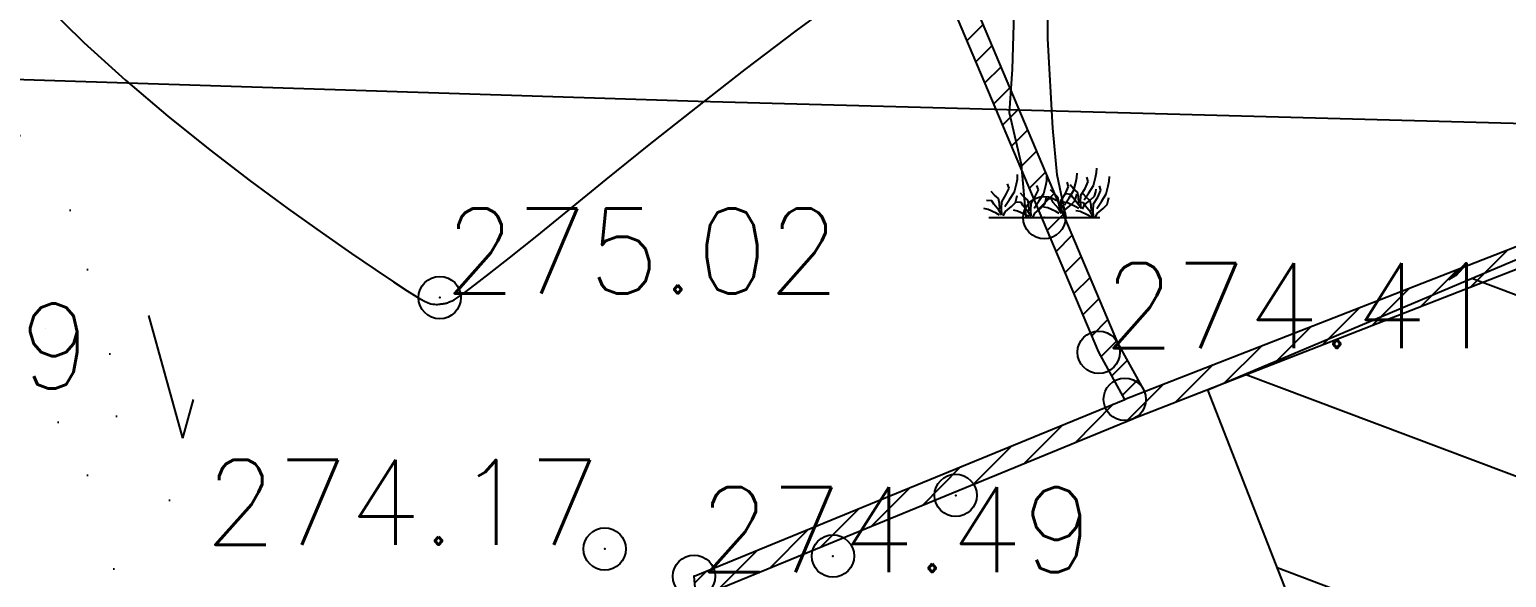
# Model space of a CAD drawing. Header units: millimetres. Extents: x 524954 to 526204, y 9523489 to 9524010.
# Drawn here: x 525639.45 to 525656.86, y 9523622.87 to 9523629.32 of the extents above; entities that cross this region are included whole.
import ezdxf
from ezdxf.enums import TextEntityAlignment as Align

# ---------------------------------------------------------------- set-up
doc = ezdxf.new("R2010")
doc.units = ezdxf.units.MM
doc.header["$PDMODE"] = 32
doc.header["$PDSIZE"] = 0.5
doc.linetypes.add('ACAD_ISO12W100', pattern=[21, 12, -3, 0, -3, 0, -3])
doc.linetypes.add('CACHE2', pattern=[4.7625, 3.175, -1.5875])
for name, color, linetype in [('Arbre', 34, 'ACAD_ISO12W100'), ('Bati', 6, 'Continuous'), ('Bati_H', 1, 'Continuous'), ('Cloture', 7, 'Continuous'), ('CN_05_00', 6, 'Continuous'), ('Murs', 1, 'Continuous'), ('PLUME_5', 6, 'Continuous'), ('TopoAlt', 3, 'Continuous'), ('TOPOJIS', 7, 'Continuous'), ('Végétation_Plantation', 70, 'Continuous')]:
    doc.layers.add(name, color=color, linetype=linetype)
doc.styles.add('Simplex 1.0', font='Simplex.shx', dxfattribs={"width": 0.99, "height": 1})
pattern_1 = [(45, (0, 0), (-0.1767766952966, 0.1767766952966), [])]

# ---------------------------------------------------------------- blocks, each defined once
blk = doc.blocks.new('TCPOINT M')
at = {"color": 0}
blk.add_point((0, 0), dxfattribs=at)
at = {"layer": 'TopoAlt', "style": 'Simplex 1.0', "width": 0.99}
blk.add_attdef('ALT', (0.15, 0.15), '', height=1, dxfattribs=at)
blk = doc.blocks.new('v088')
at = {"linetype": 'Continuous'}
for p, q in [((0.043, 2.109), (0.045, 2.625)), ((-0.373, 1.752), (-0.352, 2.542)), ((0.102, 1.053), (0.043, 2.109)), ((-0.412, 1.235), (-0.373, 1.752)), ((-0.268, 0.628), (-0.412, 1.235)), ((0.151, 0.506), (0.102, 1.053)), ((-0.213, 0), (-0.268, 0.628)), ((0.256, 0), (0.151, 0.506)), ((-0.654, 0), (0.654, 0))]:
    blk.add_line(p, q, dxfattribs=at)
at = {"color": 3, "linetype": 'Continuous'}
for p, q in [((0.385, 0.474), (0.387, 0.526)), ((0.603, 0.474), (0.615, 0.531)), ((0.615, 0.531), (0.618, 0.584)), ((-0.452, 0.267), (-0.416, 0.349)), ((-0.416, 0.349), (-0.433, 0.399)), ((-0.353, 0.303), (-0.329, 0.397)), ((-0.329, 0.397), (-0.317, 0.454)), ((-0.317, 0.454), (-0.315, 0.507)), ((-0.07, 0.329), (-0.087, 0.38)), ((-0.007, 0.284), (0.017, 0.377)), ((0.017, 0.377), (0.029, 0.435)), ((0.029, 0.435), (0.031, 0.488)), ((0.25, 0.286), (0.286, 0.368)), ((0.286, 0.368), (0.269, 0.418)), ((0.346, 0.341), (0.305, 0.385)), ((0.349, 0.322), (0.373, 0.416)), ((0.373, 0.416), (0.385, 0.474)), ((0.481, 0.344), (0.517, 0.426)), ((0.517, 0.426), (0.5, 0.476)), ((0.524, 0.291), (0.579, 0.38)), ((0.579, 0.38), (0.603, 0.474)), ((0.666, 0.325), (0.649, 0.375)), ((0.728, 0.279), (0.752, 0.373)), ((0.752, 0.373), (0.765, 0.43)), ((0.765, 0.43), (0.767, 0.483)), ((-0.618, 0.197), (-0.683, 0.202)), ((-0.587, 0.264), (-0.627, 0.308)), ((-0.596, 0.159), (-0.618, 0.197)), ((-0.541, 0.224), (-0.587, 0.264)), ((-0.529, 0.166), (-0.541, 0.224)), ((-0.505, 0.106), (-0.502, 0.188)), ((-0.502, 0.188), (-0.452, 0.267)), ((-0.464, 0.132), (-0.409, 0.214)), ((-0.409, 0.214), (-0.353, 0.303)), ((-0.387, 0.132), (-0.341, 0.178)), ((-0.341, 0.178), (-0.327, 0.226)), ((-0.272, 0.178), (-0.337, 0.183)), ((-0.327, 0.226), (-0.32, 0.26)), ((-0.24, 0.245), (-0.281, 0.288)), ((-0.25, 0.139), (-0.272, 0.178)), ((-0.195, 0.204), (-0.24, 0.245)), ((-0.183, 0.147), (-0.195, 0.204)), ((-0.156, 0.168), (-0.106, 0.248)), ((-0.118, 0.113), (-0.063, 0.195)), ((-0.106, 0.248), (-0.07, 0.329)), ((-0.063, 0.195), (-0.007, 0.284)), ((0.005, 0.159), (0.019, 0.207)), ((0.019, 0.207), (0.026, 0.24)), ((0.084, 0.216), (0.019, 0.221)), ((0.115, 0.284), (0.075, 0.327)), ((0.106, 0.178), (0.084, 0.216)), ((0.166, 0.106), (0.106, 0.178)), ((0.161, 0.243), (0.115, 0.284)), ((0.173, 0.185), (0.161, 0.243)), ((0.178, 0.118), (0.173, 0.185)), ((0.197, 0.125), (0.2, 0.207)), ((0.2, 0.207), (0.25, 0.286)), ((0.272, 0.173), (0.221, 0.183)), ((0.238, 0.151), (0.293, 0.233)), ((0.315, 0.274), (0.25, 0.279)), ((0.293, 0.233), (0.349, 0.322)), ((0.337, 0.236), (0.315, 0.274)), ((0.315, 0.151), (0.361, 0.197)), ((0.397, 0.163), (0.337, 0.236)), ((0.392, 0.301), (0.346, 0.341)), ((0.361, 0.197), (0.375, 0.245)), ((0.375, 0.245), (0.382, 0.279)), ((0.404, 0.243), (0.392, 0.301)), ((0.464, 0.173), (0.399, 0.178)), ((0.409, 0.175), (0.404, 0.243)), ((0.428, 0.183), (0.43, 0.264)), ((0.433, 0.113), (0.428, 0.183)), ((0.43, 0.264), (0.481, 0.344)), ((0.495, 0.24), (0.454, 0.284)), ((0.469, 0.209), (0.524, 0.291)), ((0.474, 0.149), (0.546, 0.209)), ((0.541, 0.2), (0.495, 0.24)), ((0.553, 0.142), (0.541, 0.2)), ((0.546, 0.209), (0.591, 0.255)), ((0.579, 0.163), (0.63, 0.243)), ((0.591, 0.255), (0.606, 0.303)), ((0.606, 0.303), (0.613, 0.337)), ((0.618, 0.108), (0.673, 0.19)), ((0.63, 0.243), (0.666, 0.325)), ((0.673, 0.19), (0.728, 0.279)), ((0.74, 0.154), (0.755, 0.202)), ((0.755, 0.202), (0.762, 0.236)), ((-0.661, 0.096), (-0.712, 0.106)), ((-0.567, 0.053), (-0.661, 0.096)), ((-0.536, 0.087), (-0.596, 0.159)), ((-0.527, 0.031), (-0.567, 0.053)), ((-0.5, 0.031), (-0.536, 0.087)), ((-0.524, 0.099), (-0.529, 0.166)), ((-0.5, 0.036), (-0.505, 0.106)), ((-0.483, 0.022), (-0.459, 0.072)), ((-0.459, 0.072), (-0.387, 0.132)), ((-0.315, 0.077), (-0.365, 0.087)), ((-0.221, 0.034), (-0.315, 0.077)), ((-0.19, 0.067), (-0.25, 0.139)), ((-0.18, 0.012), (-0.221, 0.034)), ((-0.154, 0.012), (-0.19, 0.067)), ((-0.178, 0.079), (-0.183, 0.147)), ((-0.159, 0.087), (-0.156, 0.168)), ((-0.154, 0.017), (-0.159, 0.087)), ((-0.137, 0.002), (-0.113, 0.053)), ((-0.113, 0.053), (-0.041, 0.113)), ((-0.041, 0.113), (0.005, 0.159)), ((0.041, 0.115), (-0.01, 0.125)), ((0.135, 0.072), (0.041, 0.115)), ((0.175, 0.05), (0.135, 0.072)), ((0.202, 0.05), (0.166, 0.106)), ((0.202, 0.055), (0.197, 0.125)), ((0.219, 0.041), (0.243, 0.091)), ((0.243, 0.091), (0.315, 0.151)), ((0.365, 0.13), (0.272, 0.173)), ((0.406, 0.108), (0.365, 0.13)), ((0.421, 0.072), (0.37, 0.082)), ((0.433, 0.108), (0.397, 0.163)), ((0.514, 0.029), (0.421, 0.072)), ((0.45, 0.099), (0.474, 0.149)), ((0.486, 0.135), (0.464, 0.173)), ((0.546, 0.063), (0.486, 0.135)), ((0.555, 0.007), (0.514, 0.029)), ((0.582, 0.007), (0.546, 0.063)), ((0.558, 0.075), (0.553, 0.142)), ((0.577, 0.082), (0.579, 0.163)), ((0.582, 0.012), (0.577, 0.082)), ((0.599, -0.002), (0.623, 0.048)), ((0.623, 0.048), (0.695, 0.108)), ((0.695, 0.108), (0.74, 0.154))]:
    blk.add_line(p, q, dxfattribs=at)

msp = doc.modelspace()

# ---------------------------------------------------------------- hatches: boundary and pattern name
at = {"layer": 'Bati_H'}
h = msp.add_hatch(dxfattribs=at)
h.set_pattern_fill('_U', color=256, scale=2, angle=-20.6727, style=0, pattern_type=0)
h.set_pattern_definition([(339.327251018, (0, 0), (0.70605977586, 1.87122408944), [])])
h.paths.add_polyline_path([(525661.659, 9523628.591), (525663.788, 9523623.881), (525655.202, 9523620.308), (525653.342, 9523625.079)])
at = {"layer": 'Murs'}
h = msp.add_hatch(dxfattribs=at)
h.set_pattern_fill('_U', color=256, scale=0.25, angle=45, style=0, pattern_type=0)
h.set_pattern_definition(pattern_1)
h.paths.add_polyline_path([(525652.361, 9523624.965), (525652.054, 9523625.52), (525647.738, 9523635.722), (525645.012, 9523644.874), (525668.584, 9523653.608), (525668.671, 9523653.373), (525645.319, 9523644.721), (525647.974, 9523635.807), (525652.279, 9523625.63), (525652.58, 9523625.086)])
h = msp.add_hatch(dxfattribs=at)
h.set_pattern_fill('_U', color=256, scale=0.25, angle=45, style=0, pattern_type=0)
h.set_pattern_definition(pattern_1)
h.paths.add_polyline_path([(525678.367, 9523635.601), (525672.959, 9523633.312), (525666.039, 9523630.485), (525661.659, 9523628.591), (525652.361, 9523624.965), (525652.452, 9523624.732), (525661.754, 9523628.359), (525666.136, 9523630.255), (525673.055, 9523633.081), (525678.465, 9523635.371)])
h = msp.add_hatch(dxfattribs=at)
h.set_pattern_fill('_U', color=256, scale=0.25, angle=45, style=0, pattern_type=0)
h.set_pattern_definition(pattern_1)
h.paths.add_polyline_path([(525647.972, 9523615.069), (525647.282, 9523622.879), (525652.361, 9523624.965), (525652.456, 9523624.734), (525647.547, 9523622.718), (525648.221, 9523615.091)])
at = {"layer": 'Végétation_Plantation', "linetype": 'CACHE2', "ltscale": 0.5}
h = msp.add_hatch(dxfattribs=at)
h.set_pattern_fill('BROUSS', color=256, scale=1.5, style=0)
h.set_pattern_definition([(74.475889, (0, 0), (-3.750000001, 13.500000005), [2.25, -11.761156275]), (74.475889, (3.75, 4.5), (-3.750000001, 13.500000005), [2.25, -11.761156275]), (74.475889, (7.5, 9), (-3.750000001, 13.500000005), [2.25, -11.761156275]), (105.524111, (0, 0), (-7.500000003, 4e-10), [1.5, -12.511156275]), (105.524111, (3.75, 4.5), (-7.500000003, 4e-10), [1.5, -12.511156275]), (105.524111, (7.5, 9), (-7.500000003, 4e-10), [1.5, -12.511156275]), (0, (0.453, 0.484), (3.75, 4.5), [0, -7.5]), (0, (1.468, 1.072), (3.75, 4.5), [0, -7.5]), (0, (1.1713, 1.8804), (3.75, 4.5), [0, -7.5]), (0, (2.327, 1.9907), (3.75, 4.5), [0, -7.5]), (0, (1.64, 3.7912), (3.75, 4.5), [0, -7.5]), (0, (0.3684, 2.1545), (3.75, 4.5), [0, -7.5]), (0, (0.281, 2.4684), (3.75, 4.5), [0, -7.5]), (0, (0.0314, 3.7912), (3.75, 4.5), [0, -7.5]), (0, (-0.7807, 0.2634), (3.75, 4.5), [0, -7.5]), (0, (-0.8588, 0.9984), (3.75, 4.5), [0, -7.5]), (0, (-1.468, 0.19), (3.75, 4.5), [0, -7.5]), (0, (-1.624, 1.2924), (3.75, 4.5), [0, -7.5]), (0, (-1.1242, 1.9905), (3.75, 4.5), [0, -7.5]), (0, (-1.3274, 2.6888), (3.75, 4.5), [0, -7.5]), (0, (-1.9207, 3.5707), (3.75, 4.5), [0, -7.5]), (0, (-0.406, 2.9085), (3.75, 4.5), [0, -7.5]), (0, (-2.53, 2.064), (3.75, 4.5), [0, -7.5]), (0, (-2.7485, 0.6675), (3.75, 4.5), [0, -7.5]), (0, (-1.1235, -0.4347), (3.75, 4.5), [0, -7.5]), (0, (-0.156, -0.7287), (3.75, 4.5), [0, -7.5]), (0, (-0.812, -1.537), (3.75, 4.5), [0, -7.5]), (0, (1.5774, -1.4635), (3.75, 4.5), [0, -7.5]), (0, (0.5466, -0.3245), (3.75, 4.5), [0, -7.5]), (0, (1.468, -0.104), (3.75, 4.5), [0, -7.5])])
h.paths.add_polyline_path([(525636.508, 9523601.78), (525621.22, 9523601.247), (525618.109, 9523604.442), (525615.887, 9523615.536), (525615.626, 9523622.251), (525613.687, 9523626.185), (525611.435, 9523631.764), (525611.435, 9523637.385), (525611.122, 9523643.467), (525610.49, 9523652.093), (525620.789, 9523652.593), (525624.689, 9523647.401), (525628.189, 9523644.006), (525633.391, 9523640.304), (525636.388, 9523634.459), (525641.002, 9523626.13), (525644.153, 9523616.455), (525639.235, 9523614.496), (525637.62, 9523612.383), (525636.728, 9523605.652)])

# ---------------------------------------------------------------- linework, layer by layer
at = {"layer": 'Bati', "flags": 128}
msp.add_lwpolyline([(525661.659, 9523628.591), (525663.788, 9523623.881), (525655.202, 9523620.308), (525653.342, 9523625.079), (525653.342, 9523625.079)], close=True, dxfattribs=at)
at = {"layer": 'Cloture', "flags": 128}
for points in [[(525652.361, 9523624.965), (525652.054, 9523625.52), (525647.738, 9523635.722), (525645.012, 9523644.874), (525668.584, 9523653.608)], [(525652.58, 9523625.086), (525652.279, 9523625.63), (525647.974, 9523635.807), (525645.319, 9523644.721), (525668.671, 9523653.373)], [(525678.367, 9523635.601), (525672.959, 9523633.312), (525666.039, 9523630.485), (525661.659, 9523628.591), (525652.361, 9523624.965)], [(525678.465, 9523635.371), (525673.055, 9523633.081), (525666.136, 9523630.255), (525661.754, 9523628.359), (525652.452, 9523624.732)], [(525678.465, 9523635.371), (525673.055, 9523633.081), (525666.136, 9523630.255), (525661.754, 9523628.359), (525652.452, 9523624.732)], [(525661.659, 9523628.591), (525663.788, 9523623.881), (525655.202, 9523620.308), (525653.342, 9523625.079)], [(525647.972, 9523615.069), (525647.282, 9523622.879), (525652.361, 9523624.965)], [(525648.221, 9523615.091), (525647.547, 9523622.718), (525652.456, 9523624.734)], [(525648.221, 9523615.091), (525647.547, 9523622.718), (525652.456, 9523624.734)]]:
    msp.add_lwpolyline(points, dxfattribs=at)
at = {"layer": 'CN_05_00', "elevation": 275, "flags": 128}
msp.add_lwpolyline([(525639.621, 9523629.63), (525640.087, 9523629.17), (525640.577, 9523628.726), (525641.077, 9523628.303), (525641.572, 9523627.906), (525642.05, 9523627.541), (525642.497, 9523627.212), (525642.9, 9523626.925), (525643.245, 9523626.684), (525643.522, 9523626.494), (525643.738, 9523626.35), (525643.899, 9523626.245), (525644.015, 9523626.173), (525644.095, 9523626.128), (525644.147, 9523626.102), (525644.18, 9523626.091), (525644.203, 9523626.088), (525644.222, 9523626.086), (525644.24, 9523626.085), (525644.257, 9523626.085), (525644.272, 9523626.086), (525644.286, 9523626.087), (525644.298, 9523626.089), (525644.31, 9523626.09), (525644.32, 9523626.092), (525644.33, 9523626.093), (525644.338, 9523626.095), (525644.346, 9523626.096), (525644.353, 9523626.097), (525644.359, 9523626.098), (525644.365, 9523626.1), (525644.37, 9523626.101), (525644.375, 9523626.103), (525644.378, 9523626.104), (525644.382, 9523626.106), (525644.386, 9523626.109), (525644.39, 9523626.111), (525644.395, 9523626.113), (525644.401, 9523626.116), (525644.408, 9523626.118), (525644.417, 9523626.121), (525644.429, 9523626.125), (525644.454, 9523626.138), (525644.5, 9523626.168), (525644.579, 9523626.224), (525644.699, 9523626.314), (525644.871, 9523626.448), (525645.105, 9523626.633), (525645.411, 9523626.878), (525645.794, 9523627.189), (525646.247, 9523627.556), (525646.755, 9523627.964), (525647.306, 9523628.402), (525647.887, 9523628.855), (525648.485, 9523629.31), (525649.086, 9523629.753)], dxfattribs=at)
at = {"layer": 'PLUME_5'}
msp.add_lwpolyline([(525716.33, 9523631.005), (525706.357, 9523630.277), (525696.919, 9523629.087), (525696.919, 9523629.087), (525686.909, 9523628.858), (525676.935, 9523628.13), (525667.424, 9523627.937), (525667.424, 9523627.937), (525657.378, 9523628.206), (525647.331, 9523628.476), (525637.784, 9523628.781), (525637.747, 9523629.28), (525628.2, 9523629.586), (525627.701, 9523629.549), (525618.081, 9523630.852), (525607.998, 9523631.62), (525597.915, 9523632.389), (525587.833, 9523633.157), (525578.249, 9523633.961), (525568.166, 9523634.729)], dxfattribs=at)

# ---------------------------------------------------------------- block references
at = {"layer": 'Arbre'}
msp.add_blockref('v088', (525651.412, 9523627.107), dxfattribs=at)
at = {"layer": 'TOPOJIS'}
for p in [(525651.412, 9523627.107), (525652.361, 9523624.965, 274.63), (525650.367, 9523623.833, 273.93), (525648.92, 9523623.118, 274.06)]:
    msp.add_blockref('TCPOINT M', p, dxfattribs=at)
ref = msp.add_blockref('TCPOINT M', (525644.284, 9523626.164, 275.02), dxfattribs=at)
ref.add_attrib('ALT', '275.02', (525644.334, 9523626.214, 275.02), dxfattribs={"layer": 'TopoAlt', "height": 1, "style": 'Simplex 1.0', "width": 0.99})
ref = msp.add_blockref('TCPOINT M', (525652.054, 9523625.52, 274.41), dxfattribs=at)
ref.add_attrib('ALT', '274.41', (525652.104, 9523625.57, 274.41), dxfattribs={"layer": 'TopoAlt', "height": 1, "style": 'Simplex 1.0', "width": 0.99})
ref = msp.add_blockref('TCPOINT M', (525635.46, 9523625.044, 274.39), dxfattribs=at)
ref.add_attrib('ALT', '274.39', (525635.51, 9523625.094, 274.39), dxfattribs={"layer": 'TopoAlt', "height": 1, "style": 'Simplex 1.0', "width": 0.99})
ref = msp.add_blockref('TCPOINT M', (525646.229, 9523623.201, 274.17), dxfattribs=at)
ref.add_attrib('ALT', '274.17', dxfattribs={"layer": 'TopoAlt', "height": 1, "style": 'Simplex 1.0', "width": 0.99}).set_placement((525646.179, 9523623.251, 274.17), align=Align.RIGHT)
ref = msp.add_blockref('TCPOINT M', (525647.282, 9523622.879, 274.49), dxfattribs=at)
ref.add_attrib('ALT', '274.49', (525647.332, 9523622.929, 274.49), dxfattribs={"layer": 'TopoAlt', "height": 1, "style": 'Simplex 1.0', "width": 0.99})

doc.saveas('drawing.dxf')
